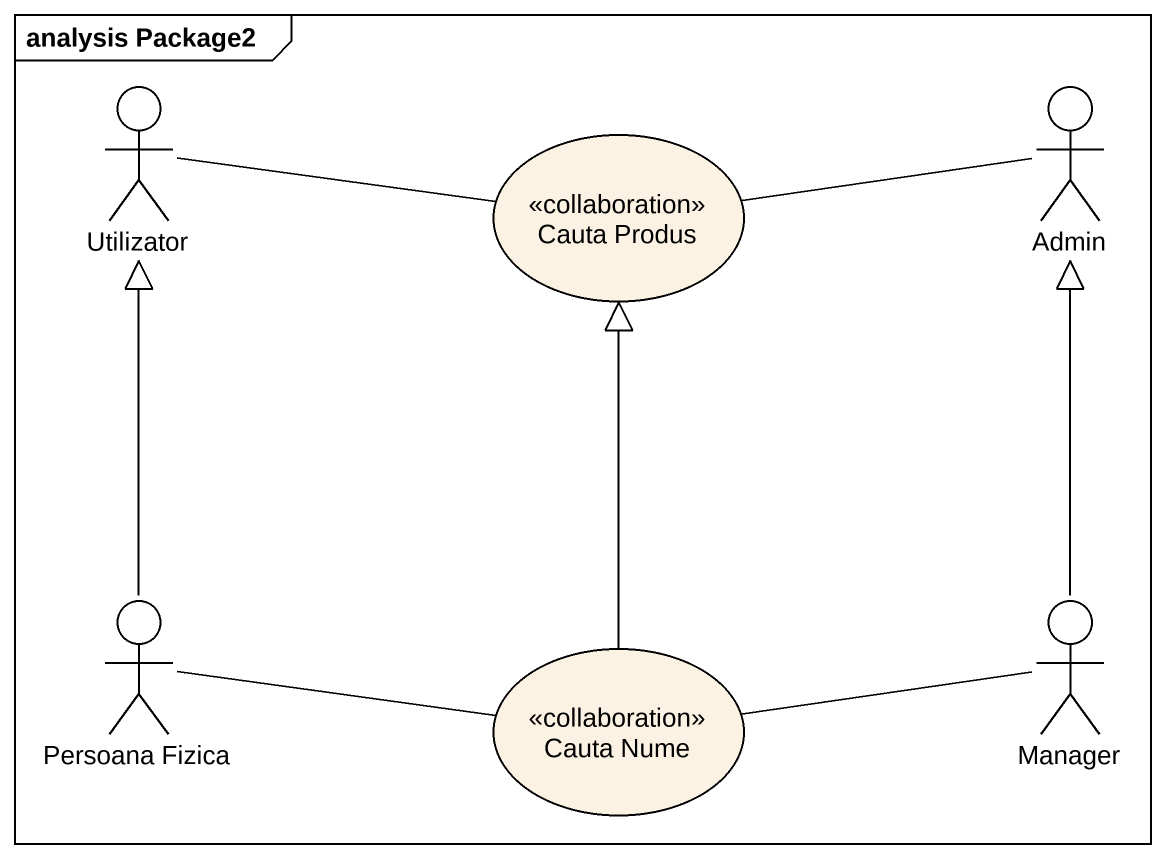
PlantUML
@startuml
mainframe analysis Package2
actor Utilizator
usecase "Cauta Produs" as Cauta_Produs <<collaboration>>
actor Admin
actor "Persoana Fizica" as Persoana_Fizica
usecase "Cauta Nume" as Cauta_Nume <<collaboration>>
actor Manager
Utilizator -right- Cauta_Produs
Cauta_Produs -right- Admin
Persoana_Fizica -up-|> Utilizator
Persoana_Fizica -right- Cauta_Nume
Cauta_Nume -up-|> Cauta_Produs
Cauta_Nume -right- Manager
Manager -up-|> Admin
@enduml
